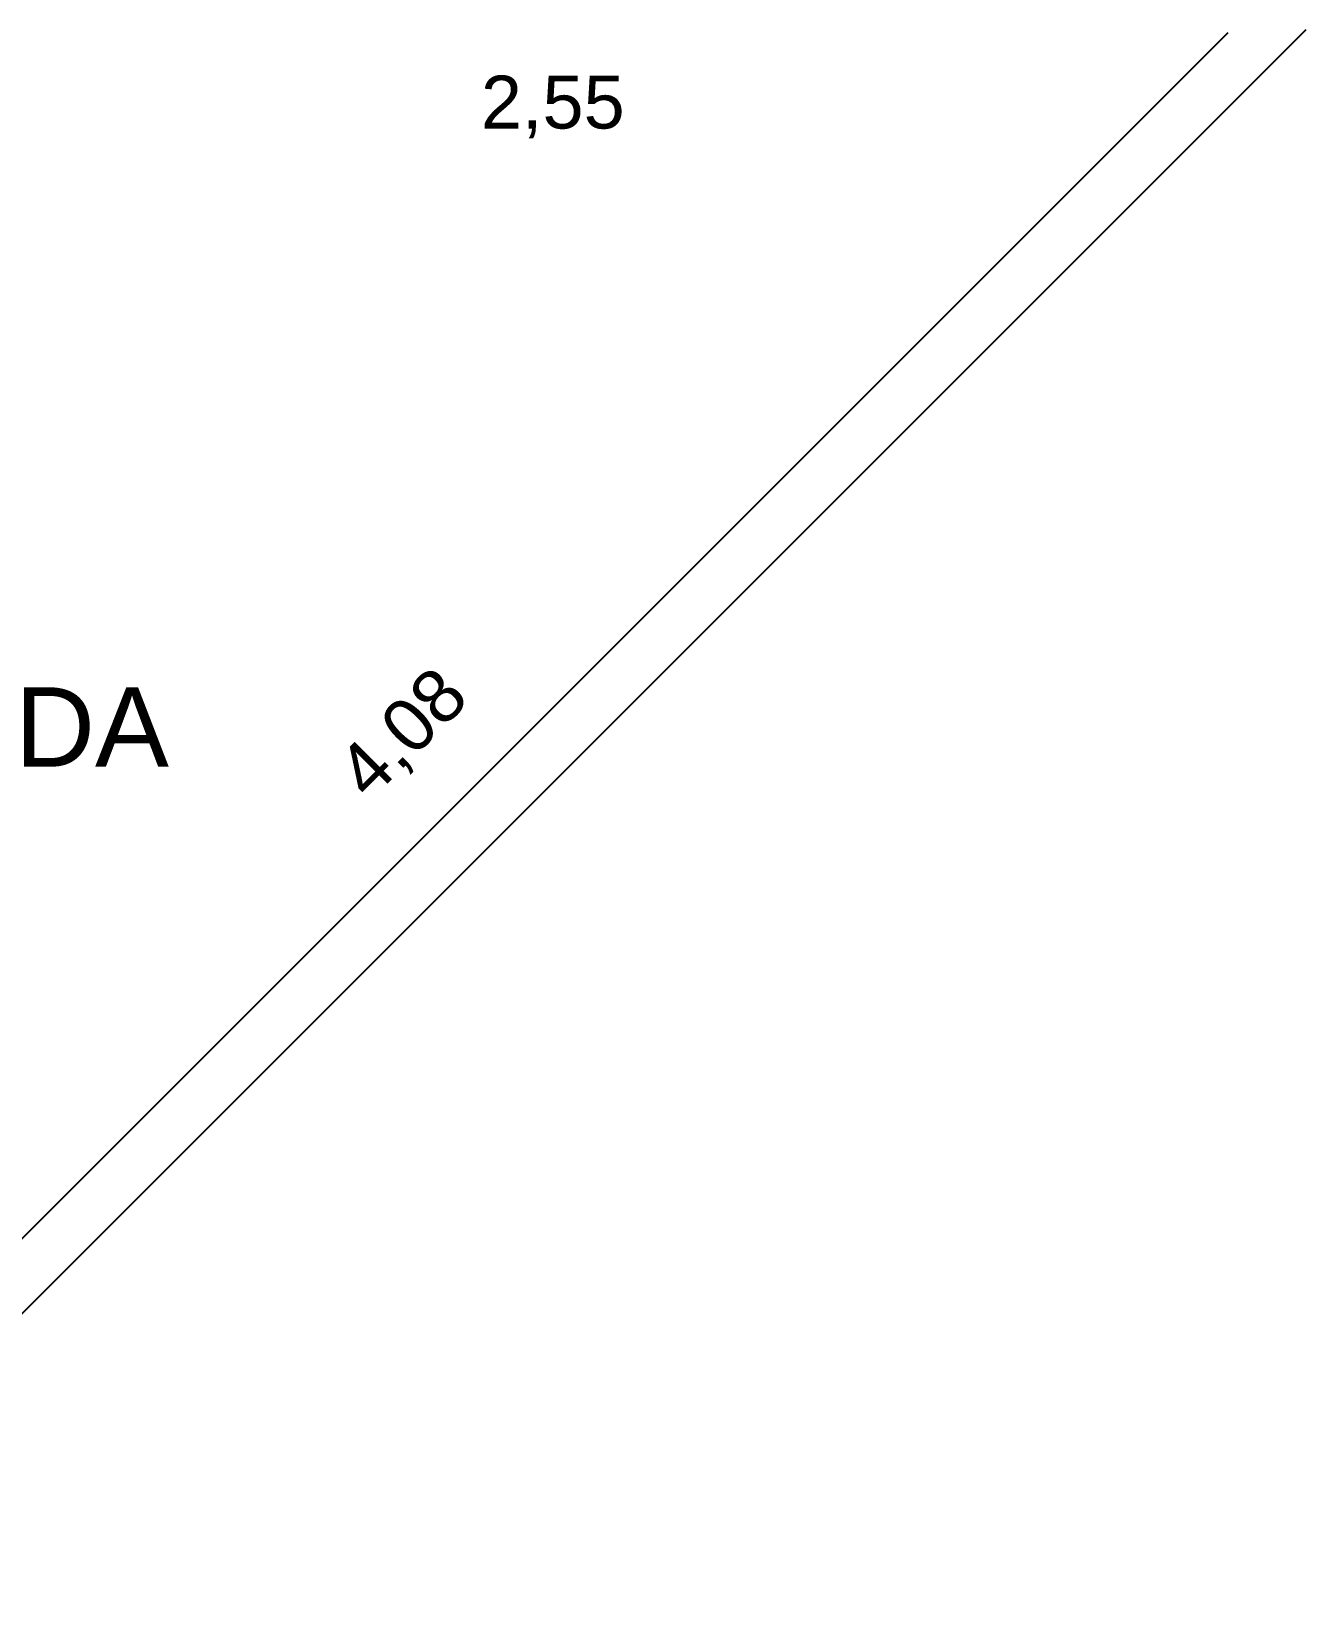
# Model space of a CAD drawing. Header units: millimetres. Extents: x 154.1 to 235.2, y 94.9 to 137.4.
# Drawn here: x 213.497 to 215.906, y 111.299 to 114.256 of the extents above; entities that cross this region are included whole.
import ezdxf

# ---------------------------------------------------------------- set-up
doc = ezdxf.new("R2010")
doc.units = ezdxf.units.MM
doc.header["$LTSCALE"] = 0.05
doc.layers.add('Cotas', color=6, linetype='Continuous')
doc.layers.add('Janela', color=2, linetype='Continuous')
doc.styles.get("Standard").update_dxf_attribs({"font": 'arial.ttf'})
doc.dimstyles.new('ISO-25', dxfattribs={"dimtxt": 0.3, "dimasz": 2.5, "dimexe": 1.25, "dimexo": 0.625, "dimgap": 0.2, "dimtad": 1, "dimzin": 1, "dimtxsty": 'Standard', "dimcen": 2.5, "dimse1": 1, "dimse2": 1, "dimsd1": 1, "dimsd2": 1, "dimclrd": 6, "dimclrt": 2, "dimadec": 0, "dimazin": 0, "dimtfac": 1, "dimtmove": 0, "dimatfit": 3, "dimfxl": 1, "dimarcsym": 0})

# ---------------------------------------------------------------- blocks, each defined once
blk = doc.blocks.new('*D106')
at = {"layer": 'Defpoints', "color": 0}
for p in [(213.2068, 114.2591), (215.7585, 114.253), (215.7585, 113.8528)]:
    blk.add_point(p, dxfattribs=at)
at = {"layer": 'Cotas', "color": 2, "insert": (214.4826, 114.1129), "char_height": 0.1, "attachment_point": 5}
blk.add_mtext('2,55', dxfattribs=at)
blk = doc.blocks.new('*D108')
at = {"layer": 'Defpoints', "color": 0}
for p in [(215.7585, 114.253), (212.8749, 111.3694), (212.9456, 111.2987)]:
    blk.add_point(p, dxfattribs=at)
at = {"layer": 'Cotas', "color": 2, "insert": (214.2035, 112.9244), "char_height": 0.1, "attachment_point": 5, "rotation": 45}
blk.add_mtext('4,08', dxfattribs=at)

msp = doc.modelspace()

# ---------------------------------------------------------------- linework, layer by layer
at = {"layer": 'Janela'}
for p, q in [((215.7585, 114.253), (212.8749, 111.3694)), ((215.9059, 114.2591), (212.9456, 111.2987))]:
    msp.add_line(p, q, dxfattribs=at)

# ---------------------------------------------------------------- texts
at = {"layer": 'Janela', "insert": (212.8953, 113.016), "char_height": 0.15, "attachment_point": 1}
msp.add_mtext('SACADA', dxfattribs=at)

# ---------------------------------------------------------------- dimensions: what is measured, and where the dimension line sits
at = {"layer": 'Cotas'}
dim = msp.add_aligned_dim(p1=(215.7585, 114.253), p2=(212.8749, 111.3694), distance=0.1, dimstyle='ISO-25', override={"dimtxt": 0.1}, dxfattribs=at)
dim.commit()
dim.dimension.update_dxf_attribs({"geometry": '*D108', "text_midpoint": (214.2035, 112.9244)})
dim = msp.add_linear_dim(base=(215.7585, 113.8528), p1=(213.2068, 114.2591), p2=(215.7585, 114.253), dimstyle='ISO-25', override={"dimtxt": 0.1}, dxfattribs=at)
dim.commit()
dim.dimension.update_dxf_attribs({"geometry": '*D106', "text_midpoint": (214.4826, 113.8528), "dimtype": 160})

doc.saveas('drawing.dxf')
